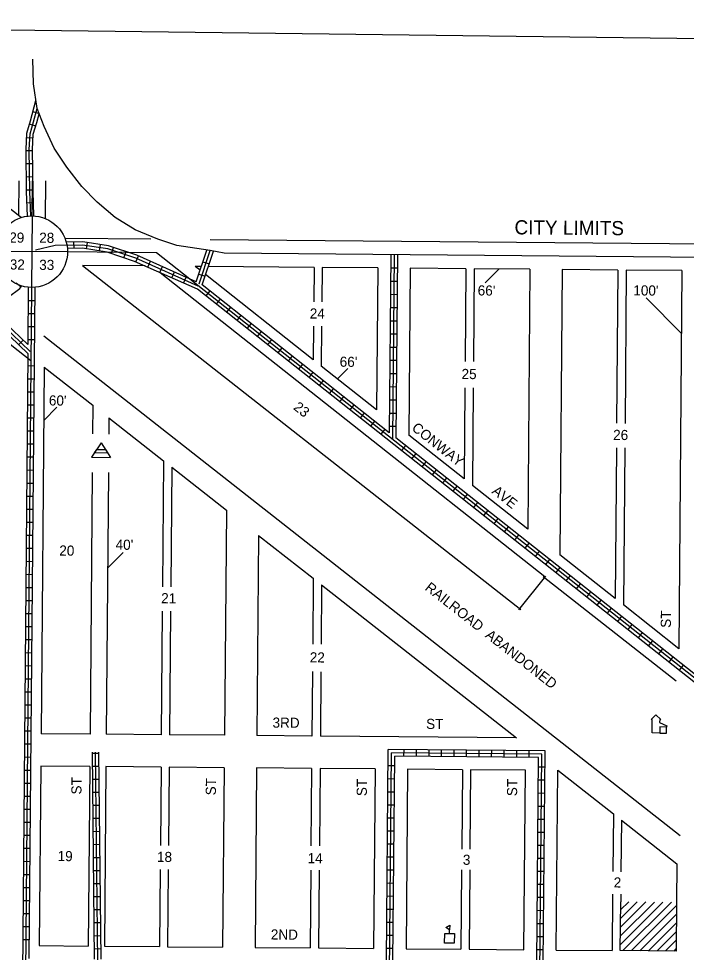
# Model space of a CAD drawing. Extents: x 1341407 to 2320954, y 15675363 to 16353278.
# Drawn here: x 1351689 to 1353338, y 15781546 to 15783852 of the extents above; entities that cross this region are included whole.
import ezdxf

# ---------------------------------------------------------------- set-up
doc = ezdxf.new("R2010")
doc.units = 0
for name, color, linetype in [('L10', 7, 'Continuous'), ('L11', 7, 'Continuous'), ('L13', 7, 'Continuous'), ('L14', 7, 'Continuous'), ('L18', 7, 'Continuous'), ('L19', 7, 'Continuous'), ('L2', 7, 'Continuous'), ('L20', 7, 'Continuous'), ('L23', 7, 'Continuous'), ('L5', 7, 'Continuous'), ('L8', 7, 'Continuous'), ('L9', 7, 'Continuous')]:
    doc.layers.add(name, color=color, linetype=linetype)

msp = doc.modelspace()

# ---------------------------------------------------------------- linework, layer by layer
at = {"layer": 'L10'}
for p, q in [((1351892.9, 15782804.3), (1351869.1, 15782768.3)), ((1351892.9, 15782804.3), (1351915.9, 15782767.7)), ((1351869.1, 15782768.3), (1351915.9, 15782767.7)), ((1353274.2, 15782120.6), (1353274.5, 15782120.8)), ((1353272.3, 15782087.3), (1353289.2, 15782087.1)), ((1353289.2, 15782087.1), (1353289.4, 15782102)), ((1352753.3, 15781592), (1352753.4, 15781601))]:
    msp.add_line(p, q, dxfattribs=at)
for points in [[(1351881.8, 15782787.5), (1351903.6, 15782787.3), (1351909, 15782778.7), (1351876.3, 15782779.1)], [(1353251.3, 15782120.9), (1353262.9, 15782132.2), (1353274.7, 15782120.6), (1353272.2, 15782120.6), (1353272.1, 15782113.4), (1353289.5, 15782105), (1353289.4, 15782102), (1353272.5, 15782102.2), (1353272.3, 15782087.3), (1353253.4, 15782087.5), (1353253.8, 15782120.9)], [(1352744, 15781607.1), (1352753.6, 15781612.5), (1352753.4, 15781601)], [(1352741.1, 15781568.3), (1352741.4, 15781592.2), (1352765.2, 15781591.9), (1352764.9, 15781568)]]:
    msp.add_lwpolyline(points, close=True, dxfattribs=at)
at = {"layer": 'L13'}
msp.add_lwpolyline([(1356221.1, 15783766.4), (1349415.6, 15783851.5), (1349372.8, 15780429), (1356178.3, 15780343.9)], close=True, dxfattribs=at)
at = {"layer": 'L14'}
for p, q in [((1353175.1, 15781564.7), (1353280.1, 15781669.8)), ((1353175.3, 15781586.1), (1353259.1, 15781669.9)), ((1353175.4, 15781607.5), (1353238.1, 15781670.1)), ((1353175.6, 15781628.9), (1353217, 15781670.3)), ((1353175.8, 15781650.3), (1353196, 15781670.5)), ((1353181.5, 15781549.9), (1353301.2, 15781669.6)), ((1353202.5, 15781549.8), (1353313.9, 15781661.1)), ((1353223.6, 15781549.6), (1353313.7, 15781639.7)), ((1353244.6, 15781549.4), (1353313.5, 15781618.3)), ((1353265.6, 15781549.2), (1353313.4, 15781596.9)), ((1353286.7, 15781549), (1353313.2, 15781575.5)), ((1353307.7, 15781548.8), (1353313, 15781554.1))]:
    msp.add_line(p, q, dxfattribs=at)
msp.add_lwpolyline([(1353314, 15781669.5), (1353312.9, 15781548.8), (1353174.9, 15781550), (1353176, 15781670.6)], dxfattribs=at)
at = {"layer": 'L18'}
for p, q in [((1351689.3, 15783365.8), (1351690, 15783451.3)), ((1351755.2, 15783357.7), (1351756, 15783450.8)), ((1351613.4, 15783425.3), (1351695.9, 15783360.6)), ((1352015.5, 15783306.6), (1351803.7, 15783308.4)), ((1354386, 15783286.3), (1352162.3, 15783305.3)), ((1351847, 15783242), (1352929.4, 15782392.2)), ((1352001.4, 15783240.7), (1351847, 15783242)), ((1352140.4, 15783239.5), (1352125.2, 15783239.6)), ((1352137.3, 15783230.1), (1352125.2, 15783239.6)), ((1352418.5, 15783237.1), (1352157.3, 15783239.3)), ((1352418.5, 15783237.1), (1352417.8, 15783152.1)), ((1352438.5, 15783237), (1352437.8, 15783152)), ((1352576, 15783235.8), (1352438.5, 15783237)), ((1352576, 15783235.8), (1352573, 15782885.6)), ((1352656, 15783235.1), (1352652.4, 15782822.8)), ((1352793.5, 15783233.9), (1352656, 15783235.1)), ((1352793.5, 15783233.9), (1352791.5, 15783004.7)), ((1352814.2, 15783233.8), (1352812.2, 15783004.5)), ((1352951.7, 15783232.6), (1352814.2, 15783233.8)), ((1352988.5, 15782472.9), (1352038.3, 15783224.2)), ((1352416.6, 15783009.3), (1352150.6, 15783219.5)), ((1352951.7, 15783232.6), (1352946.2, 15782590.5)), ((1353031.6, 15783231.9), (1353025.6, 15782527.7)), ((1353169.1, 15783230.7), (1353031.6, 15783231.9)), ((1353169.1, 15783230.7), (1353165.9, 15782852.3)), ((1353189.8, 15783230.5), (1353186.6, 15782852.1)), ((1353327.3, 15783229.4), (1353189.8, 15783230.5)), ((1353327.3, 15783229.4), (1353319.3, 15782295.5)), ((1352417.3, 15783092.3), (1352416.6, 15783009.3)), ((1352437.3, 15783092.2), (1352436.4, 15782993.6)), ((1351751.4, 15783067.9), (1353322.5, 15781834.5)), ((1351752.1, 15782991.1), (1351744.3, 15782085.5)), ((1351752.1, 15782991.1), (1351872.3, 15782896.8)), ((1352573, 15782885.6), (1352436.4, 15782993.6)), ((1352791, 15782940.1), (1352789, 15782714.8)), ((1352811.6, 15782939.9), (1352809.6, 15782698.5)), ((1351872.3, 15782896.8), (1351871.7, 15782825.8)), ((1351912, 15782865.6), (1351911.7, 15782825.4)), ((1351912, 15782865.6), (1352047.1, 15782759.5)), ((1352789, 15782714.8), (1352652.4, 15782822.8)), ((1353165.4, 15782791.5), (1353162.2, 15782419.7)), ((1353186.1, 15782791.3), (1353182.7, 15782403.5)), ((1352047.1, 15782759.5), (1352044.5, 15782448.6)), ((1351870.9, 15782731.1), (1351865.3, 15782084.5)), ((1351910.9, 15782730.8), (1351905.3, 15782084.2)), ((1352067, 15782743.9), (1352064.5, 15782448.5)), ((1352067, 15782743.9), (1352202.1, 15782637.9)), ((1352946.2, 15782590.5), (1352809.6, 15782698.5)), ((1352202.1, 15782637.9), (1352197.3, 15782081.7)), ((1352281.5, 15782575.5), (1352277.3, 15782081)), ((1352281.5, 15782575.5), (1352416.6, 15782469.4)), ((1353162.2, 15782419.7), (1353025.6, 15782527.7)), ((1352990, 15782474.7), (1352923.8, 15782391.6)), ((1352984.4, 15782474.1), (1353313.1, 15782216)), ((1352416.6, 15782469.4), (1352415.2, 15782306.8)), ((1352437.4, 15782453.1), (1352436.1, 15782306.6)), ((1352437.4, 15782453.1), (1352918.4, 15782075.5)), ((1353319.3, 15782295.5), (1353182.7, 15782403.5)), ((1352043.9, 15782388.6), (1352041.3, 15782083)), ((1352063.9, 15782388.5), (1352061.3, 15782082.8)), ((1352414.6, 15782239), (1352413.3, 15782079.8)), ((1352435.5, 15782238.8), (1352434.2, 15782079.6)), ((1351865.3, 15782084.5), (1351744.3, 15782085.5)), ((1352041.3, 15782083), (1351905.3, 15782084.2)), ((1352197.3, 15782081.7), (1352061.3, 15782082.8)), ((1352413.3, 15782079.8), (1352277.3, 15782081)), ((1352918.4, 15782075.5), (1352434.2, 15782079.6)), ((1351743.7, 15782005.5), (1351739.9, 15781562.3)), ((1351864.7, 15782004.5), (1351743.7, 15782005.5)), ((1351864.7, 15782004.5), (1351860.9, 15781561.2)), ((1351904.7, 15782004.2), (1351900.9, 15781560.9)), ((1352040.7, 15782003), (1351904.7, 15782004.2)), ((1352040.7, 15782003), (1352039, 15781809.7)), ((1352060.7, 15782002.8), (1352059, 15781809.6)), ((1352196.6, 15782001.7), (1352060.7, 15782002.8)), ((1352196.6, 15782001.7), (1352192.9, 15781558.4)), ((1352276.6, 15782001), (1352272.8, 15781557.7)), ((1352412.6, 15781999.8), (1352276.6, 15782001)), ((1352412.6, 15781999.8), (1352411, 15781808.6)), ((1352433.5, 15781999.6), (1352431.9, 15781808.4)), ((1352569.5, 15781998.5), (1352433.5, 15781999.7)), ((1352569.5, 15781998.5), (1352565.7, 15781555.2)), ((1352649.4, 15781997.8), (1352645.7, 15781554.5)), ((1352784.9, 15781996.7), (1352649.5, 15781997.8)), ((1352784.9, 15781996.6), (1352783.3, 15781800.5)), ((1352805.2, 15781996.4), (1352803.5, 15781800.3)), ((1352940.7, 15781995.3), (1352805.2, 15781996.5)), ((1352936.9, 15781552), (1352940.7, 15781995.3)), ((1353016.9, 15781551.3), (1353020.7, 15781995.2)), ((1353020.7, 15781995.2), (1353157.8, 15781887.6)), ((1353157.8, 15781887.6), (1353156.5, 15781745)), ((1353177.7, 15781872), (1353176.6, 15781744.8)), ((1353177.7, 15781872), (1353314.8, 15781764.3)), ((1353314.8, 15781764.3), (1353314, 15781669.5)), ((1352038.5, 15781750.1), (1352036.9, 15781559.7)), ((1352058.5, 15781749.9), (1352056.9, 15781559.6)), ((1352410.4, 15781748.4), (1352408.8, 15781556.6)), ((1352431.3, 15781748.3), (1352429.7, 15781556.4)), ((1352782.8, 15781749.5), (1352781.2, 15781553.4)), ((1352803.1, 15781749.3), (1352801.4, 15781553.2)), ((1353156.1, 15781689.1), (1353154.9, 15781550.2)), ((1353176.1, 15781689), (1353176, 15781670.6)), ((1351739.9, 15781562.3), (1351860.9, 15781561.2)), ((1351900.9, 15781560.9), (1352036.9, 15781559.7)), ((1352056.9, 15781559.6), (1352192.9, 15781558.4)), ((1352272.8, 15781557.7), (1352408.8, 15781556.6)), ((1352429.7, 15781556.4), (1352565.7, 15781555.2)), ((1352645.7, 15781554.5), (1352781.1, 15781553.4)), ((1352801.4, 15781553.2), (1352936.9, 15781552)), ((1353016.9, 15781551.3), (1353154.9, 15781550.2))]:
    msp.add_line(p, q, dxfattribs=at)
at = {"layer": 'L20'}
msp.add_line((1354384.7, 15783253.3), (1352196.5, 15783272), dxfattribs=at)
msp.add_lwpolyline([(1352196.5, 15783272), (1352162.1, 15783278.9), (1352080.1, 15783291.6), (1352032.5, 15783306.9), (1351976.7, 15783330.3), (1351927.5, 15783360.8), (1351883.2, 15783398.3), (1351845.5, 15783437), (1351807.7, 15783485.1), (1351776.6, 15783532), (1351752, 15783584.8), (1351734.4, 15783629.4), (1351725.7, 15783690.3), (1351724.1, 15783751.3)], dxfattribs=at)
at = {"layer": 'L23'}
for p, q in [((1352841.5, 15783199), (1352875, 15783233.2)), ((1353238.9, 15783162.1), (1353326, 15783073.7)), ((1352501.9, 15782987.3), (1352476.2, 15782962.2)), ((1351783.5, 15782891.7), (1351750.9, 15782859.2)), ((1351947.3, 15782533.5), (1351908.9, 15782495))]:
    msp.add_line(p, q, dxfattribs=at)
at = {"layer": 'L5'}
for p, q in [((1351739.1, 15783617.6), (1351724.1, 15783621.5)), ((1351731.2, 15783586.2), (1351715.7, 15783590.7)), ((1351724.9, 15783556.6), (1351708.8, 15783557.5)), ((1351723.4, 15783525), (1351707.3, 15783524.8)), ((1351723.7, 15783492.8), (1351707.6, 15783492.6)), ((1351724.1, 15783460.6), (1351708, 15783460.4)), ((1351722.3, 15783364.4), (1351723, 15783451.1)), ((1351724.5, 15783428.3), (1351708.4, 15783428.2)), ((1351725.7, 15783396.4), (1351709.6, 15783395.7)), ((1351825.9, 15783284.1), (1351825.7, 15783300.2)), ((1351856.7, 15783282.9), (1351859.1, 15783298.8)), ((1351888.5, 15783278), (1351891, 15783293.9)), ((1351918.5, 15783271.4), (1351923.7, 15783286.6)), ((1352127.8, 15783201.8), (1352154.1, 15783280.2)), ((1352134.5, 15783196.5), (1352162.1, 15783278.9)), ((1352029.3, 15783273.5), (1351809.8, 15783275.3)), ((1351949.1, 15783261.1), (1351954.2, 15783276.3)), ((1351978.7, 15783250.7), (1351985.3, 15783265.4)), ((1353935.2, 15781766.4), (1352029.3, 15783273.5)), ((1352142.2, 15783194.4), (1352170, 15783277.3)), ((1352608.3, 15783268.5), (1352604.5, 15782828.8)), ((1352616.3, 15783268.5), (1352612.4, 15782812.4)), ((1352624.3, 15783268.4), (1352620.4, 15782816.2)), ((1352008.2, 15783237.6), (1352014.7, 15783252.3)), ((1352037.6, 15783224.5), (1352044.1, 15783239.2)), ((1352144.2, 15783250.9), (1352159.5, 15783245.8)), ((1352607.9, 15783235.9), (1352624.2, 15783235.8)), ((1352067, 15783211.4), (1352073.6, 15783226.1)), ((1352096.4, 15783198.3), (1352103, 15783213)), ((1352134, 15783220.4), (1352149.3, 15783215.3)), ((1351682.7, 15783199.2), (1351695.1, 15783188.9)), ((1351720.8, 15783187.8), (1351698.2, 15780546.2)), ((1351712.8, 15783188.2), (1351711.6, 15783046.6)), ((1351728.8, 15783188.1), (1351714.6, 15781530.5)), ((1352604.5, 15782828.8), (1352142.2, 15783194.4)), ((1352607.6, 15783203.4), (1352623.9, 15783203.2)), ((1353360.6, 15782210.5), (1352130.7, 15783183.1)), ((1352161.4, 15783179.3), (1352151.3, 15783166.6)), ((1352607.3, 15783170.8), (1352623.6, 15783170.7)), ((1351712.4, 15783155.7), (1351728.6, 15783155.5)), ((1352186.8, 15783159.2), (1352176.7, 15783146.5)), ((1351712.2, 15783123.5), (1351728.3, 15783123.3)), ((1352212.2, 15783139.2), (1352202.1, 15783126.5)), ((1352237.6, 15783119.1), (1352227.6, 15783106.3)), ((1352607, 15783138.2), (1352623.3, 15783138.1)), ((1351598.1, 15783102.1), (1351719.2, 15783007)), ((1352263, 15783099), (1352253, 15783086.3)), ((1352606.7, 15783105.6), (1352623, 15783105.5)), ((1351711.9, 15783091.2), (1351728, 15783091.1)), ((1352288.4, 15783078.9), (1352278.4, 15783066.2)), ((1352606.5, 15783073.1), (1352622.8, 15783072.9)), ((1351700, 15783057.8), (1351688.8, 15783046.2)), ((1351711.6, 15783059), (1351727.7, 15783058.9)), ((1352313.8, 15783058.8), (1352303.8, 15783046.1)), ((1352339.2, 15783038.7), (1352329.2, 15783026)), ((1352606.2, 15783040.5), (1352622.5, 15783040.3)), ((1351711.4, 15783024.6), (1351689.4, 15780453.3)), ((1352364.7, 15783018.6), (1352354.6, 15783005.9)), ((1352605.9, 15783007.9), (1352622.2, 15783007.8)), ((1351711.1, 15782994.6), (1351727.2, 15782994.5)), ((1352390.1, 15782998.5), (1352380, 15782985.8)), ((1351710.8, 15782962.4), (1351726.9, 15782962.2)), ((1352415.5, 15782978.4), (1352405.4, 15782965.7)), ((1352440.9, 15782958.3), (1352430.9, 15782945.6)), ((1352605.6, 15782975.3), (1352621.9, 15782975.2)), ((1352466.3, 15782938.2), (1352456.3, 15782925.5)), ((1352605.4, 15782942.8), (1352621.6, 15782942.6)), ((1351710.5, 15782930.2), (1351726.6, 15782930)), ((1352491.7, 15782918.1), (1352481.7, 15782905.4)), ((1352605.1, 15782910.2), (1352621.4, 15782910.1)), ((1351710.2, 15782898), (1351726.4, 15782897.8)), ((1352517.1, 15782898), (1352507.1, 15782885.3)), ((1351710, 15782865.7), (1351726.1, 15782865.6)), ((1352542.6, 15782877.9), (1352532.5, 15782865.2)), ((1352604.8, 15782877.6), (1352621.1, 15782877.5)), ((1352568, 15782857.8), (1352557.9, 15782845.1)), ((1352604.5, 15782845), (1352620.8, 15782844.9)), ((1351709.7, 15782833.5), (1351725.8, 15782833.4)), ((1352593.4, 15782837.7), (1352583.3, 15782825)), ((1351709.4, 15782801.3), (1351725.5, 15782801.2)), ((1353360.8, 15782230.8), (1352620.4, 15782816.2)), ((1352644.2, 15782797.6), (1352634.2, 15782784.8)), ((1352669.6, 15782777.5), (1352659.6, 15782764.8)), ((1351709.1, 15782769.1), (1351725.2, 15782769)), ((1352695, 15782757.4), (1352685, 15782744.7)), ((1351708.9, 15782736.9), (1351725, 15782736.7)), ((1352720.4, 15782737.3), (1352710.4, 15782724.6)), ((1351708.6, 15782704.7), (1351724.7, 15782704.5)), ((1352745.9, 15782717.2), (1352735.8, 15782704.5)), ((1352771.3, 15782697.1), (1352761.2, 15782684.4)), ((1351708.3, 15782672.5), (1351724.4, 15782672.3)), ((1352796.7, 15782677), (1352786.6, 15782664.3)), ((1352822.1, 15782656.9), (1352812, 15782644.2)), ((1351708, 15782640.2), (1351724.2, 15782640.1)), ((1352847.5, 15782636.8), (1352837.5, 15782624.1)), ((1352872.9, 15782616.7), (1352862.9, 15782604)), ((1351707.8, 15782608), (1351723.9, 15782607.9)), ((1352898.3, 15782596.6), (1352888.3, 15782583.9)), ((1351707.5, 15782575.8), (1351723.6, 15782575.7)), ((1352923.7, 15782576.5), (1352913.7, 15782563.8)), ((1351707.2, 15782543.6), (1351723.3, 15782543.5)), ((1352949.2, 15782556.4), (1352939.1, 15782543.7)), ((1352974.6, 15782536.3), (1352964.5, 15782523.6)), ((1351706.9, 15782511.4), (1351723.1, 15782511.2)), ((1353000, 15782516.2), (1352989.9, 15782503.5)), ((1353025.4, 15782496.1), (1353015.4, 15782483.4)), ((1351706.7, 15782479.2), (1351722.8, 15782479)), ((1353050.8, 15782476), (1353040.8, 15782463.3)), ((1353076.2, 15782456), (1353066.2, 15782443.2)), ((1351706.4, 15782446.9), (1351722.5, 15782446.8)), ((1353101.6, 15782435.8), (1353091.6, 15782423.2)), ((1351706.1, 15782414.7), (1351722.2, 15782414.6)), ((1353127, 15782415.8), (1353117, 15782403.1)), ((1351705.8, 15782382.5), (1351721.9, 15782382.4)), ((1353152.5, 15782395.7), (1353142.4, 15782383)), ((1353177.9, 15782375.6), (1353167.8, 15782362.9)), ((1351705.6, 15782350.3), (1351721.7, 15782350.2)), ((1353203.3, 15782355.5), (1353193.2, 15782342.8)), ((1353228.7, 15782335.4), (1353218.7, 15782322.7)), ((1351705.3, 15782318.1), (1351721.4, 15782317.9)), ((1353254.1, 15782315.3), (1353244.1, 15782302.6)), ((1353279.5, 15782295.2), (1353269.5, 15782282.5)), ((1351705, 15782285.9), (1351721.1, 15782285.7)), ((1353304.9, 15782275.1), (1353294.9, 15782262.4)), ((1351704.7, 15782253.7), (1351720.9, 15782253.5)), ((1353330.4, 15782255), (1353320.3, 15782242.3)), ((1351704.5, 15782221.4), (1351720.6, 15782221.3)), ((1351704.2, 15782189.2), (1351720.3, 15782189.1)), ((1351703.9, 15782157), (1351720, 15782156.9)), ((1351703.6, 15782124.8), (1351719.7, 15782124.7)), ((1351703.4, 15782092.6), (1351719.5, 15782092.4)), ((1351703.1, 15782060.4), (1351719.2, 15782060.2)), ((1351876.6, 15781529.1), (1351871.1, 15782040.2)), ((1351887.2, 15782037.1), (1351871.1, 15782036.9)), ((1351884.7, 15781521.5), (1351879.1, 15782040.3)), ((1351892.6, 15781529), (1351887.1, 15782040.4)), ((1352597.4, 15781523), (1352601.9, 15782046.2)), ((1352599.4, 15780814.3), (1352609.8, 15782038.2)), ((1352989.1, 15782042.9), (1352601.9, 15782046.2)), ((1352981, 15782035), (1352609.8, 15782038.2)), ((1352640.7, 15782030.2), (1352640.8, 15782045.6)), ((1352671.6, 15782029.9), (1352671.8, 15782045.3)), ((1352702.6, 15782029.6), (1352702.7, 15782045.1)), ((1352733.5, 15782029.4), (1352733.6, 15782044.8)), ((1352764.4, 15782029.1), (1352764.6, 15782044.6)), ((1352795.4, 15782028.8), (1352795.5, 15782044.3)), ((1352826.3, 15782028.6), (1352826.4, 15782044)), ((1352857.2, 15782028.3), (1352857.4, 15782043.8)), ((1352888.2, 15782028), (1352888.3, 15782043.5)), ((1352919.1, 15782027.8), (1352919.2, 15782043.2)), ((1352950, 15782027.5), (1352950.2, 15782043)), ((1352970.6, 15780811.2), (1352981, 15782035)), ((1352984.6, 15781519.7), (1352989.1, 15782042.9)), ((1351702.8, 15782028.1), (1351718.9, 15782028)), ((1352613.4, 15781522.8), (1352617.8, 15782030.1)), ((1352972.9, 15782027.1), (1352617.8, 15782030.1)), ((1352968.6, 15781519.8), (1352972.9, 15782027.1)), ((1351702.5, 15781995.9), (1351718.6, 15781995.8)), ((1351887.6, 15782004.9), (1351871.5, 15782004.7)), ((1352617.6, 15782005.9), (1352601.5, 15782006)), ((1352988.8, 15782002.7), (1352972.7, 15782002.8)), ((1351887.9, 15781972.6), (1351871.8, 15781972.5)), ((1352617.3, 15781973.7), (1352601.2, 15781973.8)), ((1352988.5, 15781970.5), (1352972.4, 15781970.6)), ((1351702.3, 15781963.7), (1351718.4, 15781963.6)), ((1352617.1, 15781941.5), (1352600.9, 15781941.6)), ((1351702, 15781931.5), (1351718.1, 15781931.4)), ((1351888.3, 15781940.4), (1351872.2, 15781940.3)), ((1352988.2, 15781938.3), (1352972.1, 15781938.4)), ((1351701.7, 15781899.3), (1351717.8, 15781899.2)), ((1351888.6, 15781908.2), (1351872.5, 15781908)), ((1352616.8, 15781909.3), (1352600.7, 15781909.4)), ((1352988, 15781906.1), (1352971.9, 15781906.2)), ((1351888.9, 15781876), (1351872.8, 15781875.8)), ((1352616.5, 15781877.1), (1352600.4, 15781877.2)), ((1352987.7, 15781873.9), (1352971.6, 15781874)), ((1351701.4, 15781867.1), (1351717.5, 15781866.9)), ((1351701.2, 15781834.8), (1351717.3, 15781834.7)), ((1351889.3, 15781843.8), (1351873.2, 15781843.6)), ((1352616.2, 15781844.8), (1352600.1, 15781845)), ((1352987.4, 15781841.7), (1352971.3, 15781841.8)), ((1351889.6, 15781811.6), (1351873.5, 15781811.4)), ((1352616, 15781812.6), (1352599.9, 15781812.8)), ((1352987.2, 15781809.5), (1352971, 15781809.6)), ((1351700.9, 15781802.6), (1351717, 15781802.5)), ((1352615.7, 15781780.4), (1352599.6, 15781780.6)), ((1351700.6, 15781770.4), (1351716.7, 15781770.3)), ((1351890, 15781779.4), (1351873.9, 15781779.2)), ((1352986.9, 15781777.3), (1352970.8, 15781777.4)), ((1351700.3, 15781738.2), (1351716.4, 15781738.1)), ((1351890.3, 15781747.1), (1351874.2, 15781747)), ((1352615.4, 15781748.2), (1352599.3, 15781748.4)), ((1352986.6, 15781745.1), (1352970.5, 15781745.2)), ((1351890.7, 15781714.9), (1351874.6, 15781714.8)), ((1352615.1, 15781716), (1352599, 15781716.2)), ((1352986.3, 15781712.9), (1352970.2, 15781713)), ((1351700.1, 15781706), (1351716.2, 15781705.9)), ((1351699.8, 15781673.8), (1351715.9, 15781673.6)), ((1351891, 15781682.7), (1351874.9, 15781682.5)), ((1352614.9, 15781683.8), (1352598.8, 15781684)), ((1352986.1, 15781680.7), (1352969.9, 15781680.8)), ((1351891.4, 15781650.5), (1351875.2, 15781650.3)), ((1352614.6, 15781651.6), (1352598.5, 15781651.8)), ((1352985.8, 15781648.5), (1352969.7, 15781648.6)), ((1351699.5, 15781641.6), (1351715.6, 15781641.4)), ((1352614.3, 15781619.4), (1352598.2, 15781619.6)), ((1351699.2, 15781609.3), (1351715.3, 15781609.2)), ((1351891.7, 15781618.3), (1351875.6, 15781618.1)), ((1352985.5, 15781616.2), (1352969.4, 15781616.4)), ((1351699, 15781577.1), (1351715.1, 15781577)), ((1351892, 15781586.1), (1351875.9, 15781585.9)), ((1352614, 15781587.2), (1352597.9, 15781587.3)), ((1352985.2, 15781584), (1352969.1, 15781584.2)), ((1351892.4, 15781553.9), (1351876.3, 15781553.7)), ((1352613.8, 15781555), (1352597.7, 15781555.1)), ((1352984.9, 15781551.8), (1352968.8, 15781552))]:
    msp.add_line(p, q, dxfattribs=at)
for points in [[(1351710.9, 15783363.7), (1351708.5, 15783424.4), (1351707.3, 15783528.5), (1351709.4, 15783568.9), (1351718.2, 15783598.9), (1351731.5, 15783649.8)], [(1351718.9, 15783363.9), (1351716.5, 15783424.6), (1351715.3, 15783528.3), (1351717.4, 15783567.5), (1351725.9, 15783596.8), (1351734.4, 15783629.4)], [(1351726.9, 15783364.2), (1351724.5, 15783424.8), (1351723.3, 15783528.2), (1351725.3, 15783566.2), (1351733.6, 15783594.7), (1351739.4, 15783616.8)], [(1352132.1, 15783191.2), (1351978.4, 15783259.7), (1351909.3, 15783283), (1351847, 15783292.5), (1351779.2, 15783291.5), (1351730.5, 15783280)], [(1352127.8, 15783201.8), (1351981.3, 15783267.1), (1351911.2, 15783290.8), (1351847.5, 15783300.5), (1351806.5, 15783299.9)], [(1352130.7, 15783183.1), (1351975.5, 15783252.2), (1351907.4, 15783275.2), (1351846.4, 15783284.5), (1351809.4, 15783284)], [(1351711.4, 15783024.6), (1351645.6, 15783087.8), (1351586.7, 15783136.7), (1351417.5, 15783222.4)], [(1351717.6, 15783029.7), (1351651, 15783093.8), (1351591.1, 15783143.4), (1351421.2, 15783229.5)], [(1351607.3, 15783140.3), (1351642.5, 15783152), (1351663.4, 15783164), (1351691.6, 15783184.9), (1351697, 15783191.3)], [(1351711.6, 15783046.6), (1351656.3, 15783099.8), (1351607.3, 15783140.3)]]:
    msp.add_lwpolyline(points, dxfattribs=at)
at = {"layer": 'L8'}
msp.add_line((1351809.8, 15783275.3), (1351633.2, 15783276.8), dxfattribs=at)
msp.add_lwpolyline([(1351722.3, 15783364.4), (1351720.8, 15783187.8)], dxfattribs=at)
msp.add_circle((1351721.5, 15783276.1), 88.3, dxfattribs=at)

# ---------------------------------------------------------------- texts
at = {"layer": 'L11'}
msp.add_text('RAILROAD  ABANDONED', height=25, rotation=321.8661, dxfattribs=at).set_placement((1352690.6, 15782442.3))
at = {"layer": 'L19'}
for s, p in [('29', (1351665.7, 15783298.6)), ('28', (1351739.7, 15783298.2)), ('32', (1351667, 15783232.1)), ('33', (1351739.7, 15783231.2))]:
    msp.add_text(s, height=25, rotation=359.2837, dxfattribs=at).set_placement(p)
at = {"layer": 'L2'}
msp.add_text('CITY LIMITS', height=35, rotation=359.511, dxfattribs=at).set_placement((1352913.5, 15783318.9))
at = {"layer": 'L23'}
for s, rotation, p in [("66'", 359.2837, (1352822.6, 15783168)), ("100'", 359.2837, (1353207, 15783168.2)), ('24', 359.2837, (1352407.9, 15783111)), ("66'", 359.2837, (1352481.8, 15782991.9)), ('25', 359.2837, (1352782.8, 15782961.7)), ("60'", 359.2837, (1351763.6, 15782896.3)), ('23', 321.6658, (1352365.7, 15782888.3)), ('26', 359.2837, (1353157.1, 15782811.2)), ("40'", 359.2837, (1351928.4, 15782540.2)), ('20', 359.2837, (1351789.3, 15782525.6)), ('21', 359.2837, (1352040.9, 15782407.9)), ('22', 359.2837, (1352407.9, 15782261.8)), ('19', 359.2837, (1351785.2, 15781771.1)), ('18', 359.2837, (1352030.6, 15781769.1)), ('14', 359.2837, (1352402.6, 15781765.9)), ('3', 359.2837, (1352786, 15781761.9)), ('2', 359.2837, (1353158.5, 15781705.9))]:
    msp.add_text(s, height=25, rotation=rotation, dxfattribs=at).set_placement(p)
at = {"layer": 'L9'}
for s, rotation, p in [('CONWAY', 321.6676, (1352657.9, 15782836.9)), ('AVE', 321.667, (1352855.9, 15782681)), ('ST', 89.5104, (1353299.8, 15782347)), ('3RD', 359.507, (1352316, 15782100.6)), ('ST', 359.5113, (1352695.3, 15782097.4)), ('ST', 89.5101, (1351844.1, 15781935.3)), ('ST', 89.5101, (1352176.1, 15781933.3)), ('ST', 89.5101, (1352548.9, 15781931.3)), ('ST', 89.5101, (1352920.1, 15781931.2)), ('2ND', 359.5112, (1352311.8, 15781577.4))]:
    msp.add_text(s, height=25, rotation=rotation, dxfattribs=at).set_placement(p)

doc.saveas('drawing.dxf')
